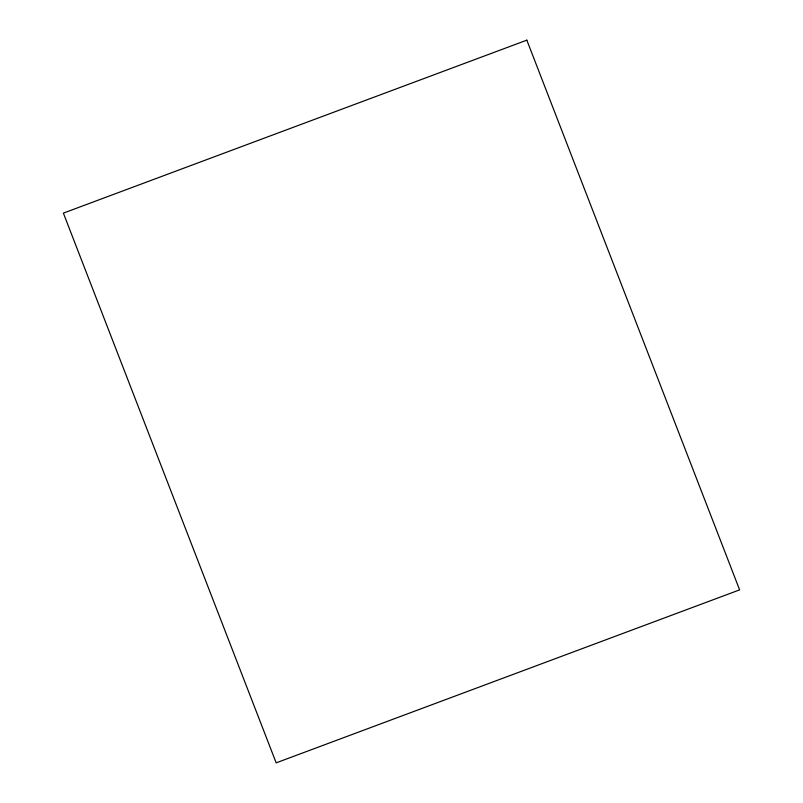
<?xml version="1.0" encoding="UTF-8"?>
<svg xmlns="http://www.w3.org/2000/svg" width="803" height="803" viewBox="0 0 803 803"><rect width="100%" height="100%" fill="white"/><g stroke="black" fill="none" stroke-linecap="round" stroke-linejoin="round"><path stroke-width="1.2" d="M526.828 40.15L63.377 213.126L276.172 762.85L739.623 589.874L526.828 40.15"/></g></svg>
